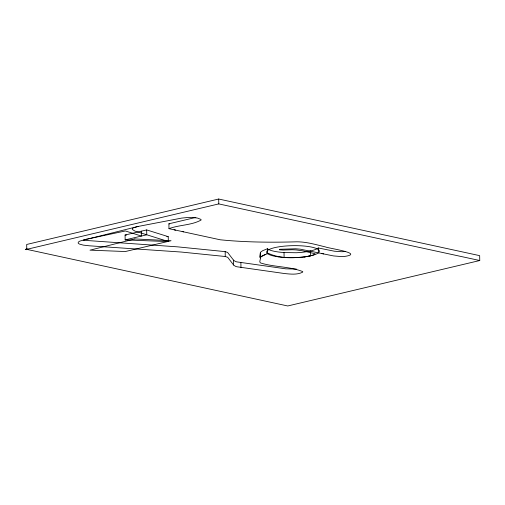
<?xml version="1.0" encoding="UTF-8"?>
<svg xmlns="http://www.w3.org/2000/svg" width="505" height="505" viewBox="0 0 505 505"><rect width="100%" height="100%" fill="white"/><g stroke="black" fill="none" stroke-linecap="round" stroke-linejoin="round"><path stroke-width="0.76" d="M260.706 257.013L265.687 254.343M279.833 249.413L279.442 249.786L282.983 250.044L292.111 249.76A16.779 3.8 -1 0 1 296.328 249.95L302.508 250.789L315.101 253.731L313.914 254.766A23.198 5.258 -1 0 1 308.612 256.243L304.187 256.963M267 253.832L268.256 253.302C276.456 257.102 285.59 258.042 294.548 257.689M345.332 251.465L344.41 251.566A8.503 1.925 -1 0 1 341.538 251.724L334.443 251.219L318.289 247.961A26.374 5.978 -1 0 1 310.569 250.909L304.749 251.995A24.24 5.492 -1 0 1 296.239 252.746L284.025 252.538A26.374 5.978 -1 0 1 267.448 248.731L262.606 250.739L260.618 252.134A19.259 4.362 -1 0 0 260.34 253.068L260.454 258.459L259.785 261.577L260.132 262.568A13.685 3.099 -1 0 0 260.845 263.048C274.379 267.214 289.693 266.35 302.71 271.595A8.433 1.913 -1 0 1 302.451 272.277C296.984 274.947 290.514 274.133 284.656 273.558L236.87 266.76A14.393 3.264 -1 0 1 235.469 266.299L233.752 265.201L227.875 257.544A13.054 2.961 -1 0 0 227.452 257.209L225.255 256.508L181.27 252.045L89.196 245.784L83.319 245.121L79.601 244.117A13.925 3.156 -1 0 1 78.13 242.892L78.439 242.009L79.822 241.119L85.023 239.585M89.764 238.537L134.646 227.319A17.934 4.065 -1 0 1 138.181 226.436L181.529 218.116L188.655 217.396A11.394 2.582 -1 0 1 192.222 217.434L197.468 218.065L200.832 219.353A10.618 2.405 -1 0 1 201.085 220.041C191.648 225.375 179.117 224.788 168.986 228.677L168.897 223.803L195.896 217.409M479.75 260.529L218.779 203.906L26.765 249.35L287.736 305.973L479.75 260.529L479.668 255.65L218.697 199.027L26.677 244.47L26.784 249.388M26.31 249.274L26.595 249.262M125.076 235.027L146.677 229.92L166.24 236.024A16.652 3.775 -1 0 1 166.562 236.125L168.241 236.712L168.323 241.592L125.158 239.907L125.076 235.027L126.452 235.077M125.158 239.907L146.759 234.793L146.677 229.92M83.944 239.831L87.542 239.023M85.389 239.503L85.749 239.42M86.109 239.338L86.841 239.181M87.201 239.099L125.41 230.955L141.381 236.069L141.293 231.189M88.299 238.852L89.031 238.695M138.174 226.436L133.32 227.862L132.449 228.481L132.272 229.447L134.949 231.088L166.322 240.898A16.652 3.775 -1 0 1 166.644 241.005L168.323 241.592M296.321 269.045L285.742 268.83L236.788 261.88A14.393 3.264 -1 0 1 235.387 261.42L233.663 260.321L227.787 252.664A13.054 2.961 -1 0 0 227.37 252.33L225.167 251.635L177.722 246.863L83.23 240.241M279.959 249.287L295.551 248.782L300.027 249.148A15.573 3.529 -1 0 1 301.296 249.375L333.502 255.928L341.626 256.603A8.503 1.925 -1 0 0 344.498 256.445C364.97 253.459 328.667 248.365 325.649 246.989C316.155 244.71 306.705 241.813 296.852 241.813C271.318 242.533 245.657 242.331 220.218 239.787L182.185 231.549M296.763 257.607L284.1 257.411L284.025 252.538M27.144 249.306L26.74 249.287M166.852 236.662L168.241 236.712M26.071 249.331L26.361 249.35A2.456 0.555 -1 0 1 26.632 249.369L26.67 249.375M321.9 253.567L323.661 253.927M168.897 223.803L169.611 223.955M168.986 228.677L175.639 230.122M174.092 229.788L183.567 231.845M260.34 253.068L259.696 256.698L260.05 257.689A13.685 3.099 -1 0 0 260.359 257.929A19.259 4.362 -1 0 1 260.763 256.944L262.461 255.738L267.536 253.611L267.448 248.731M318.289 247.961L318.377 252.841M310.569 250.909L310.657 255.789L304.837 256.875A24.24 5.492 -1 0 1 296.328 257.626M240.891 262.644L240.973 267.517M233.499 260.113L233.588 264.992M225.167 251.635L225.255 256.508M218.697 199.027L218.779 203.906M134.848 238.947L89.966 250.158L125.366 251.528L171.088 240.715L134.848 238.947M26.784 249.003L25.25 249.369L26.74 249.691L28.28 249.325L26.784 249.003M278.722 256.9A26.374 5.978 -1 0 0 319.337 251.496A26.374 5.978 -1 0 0 280.938 246.522A26.374 5.978 -1 0 0 278.722 256.9"/></g></svg>
